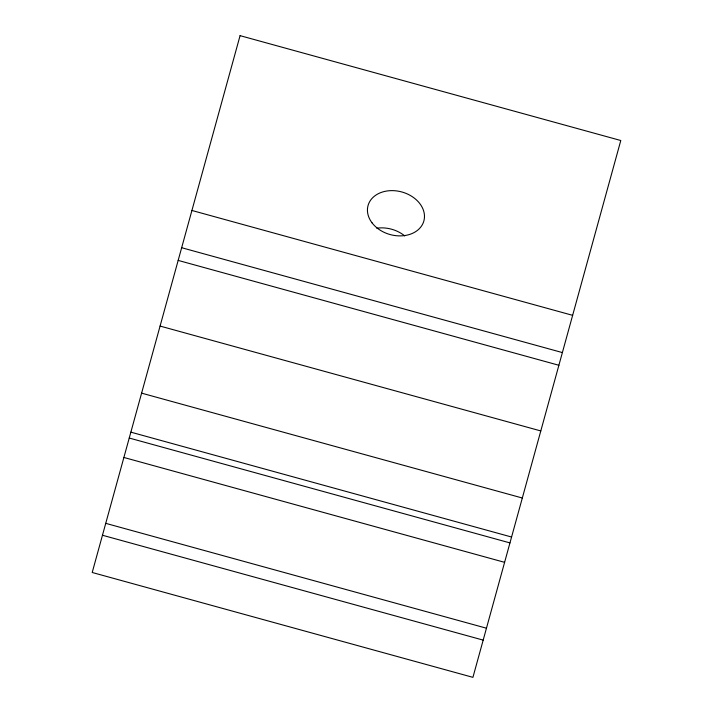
<?xml version="1.0" encoding="UTF-8"?>
<svg xmlns="http://www.w3.org/2000/svg" width="713" height="713" viewBox="0 0 713 713"><rect width="100%" height="100%" fill="white"/><g stroke="black" fill="none" stroke-linecap="round" stroke-linejoin="round"><path stroke-width="1.07" d="M191.922 210.469L572.637 315.333M181.663 247.714L562.379 352.579M178.17 260.405L558.876 365.27M160.086 326.073L540.793 430.937M141.611 393.148L522.317 498.013M130.862 432.158L511.569 537.023M129.24 438.04L509.955 542.905M123.893 457.47L504.599 562.334M105.747 523.342L486.453 628.206M102.467 535.249L483.173 640.114M376.82 228.213A28.957 22.085 15.4 0 1 404.734 235.905M240.076 35.65L92.209 572.486L472.924 677.35L620.791 140.514L240.076 35.65M372.07 222.875A28.957 22.085 15.4 0 0 421.401 226.199A28.957 22.085 15.4 0 0 394.396 190.701A28.957 22.085 15.4 0 0 372.07 222.875"/></g></svg>
